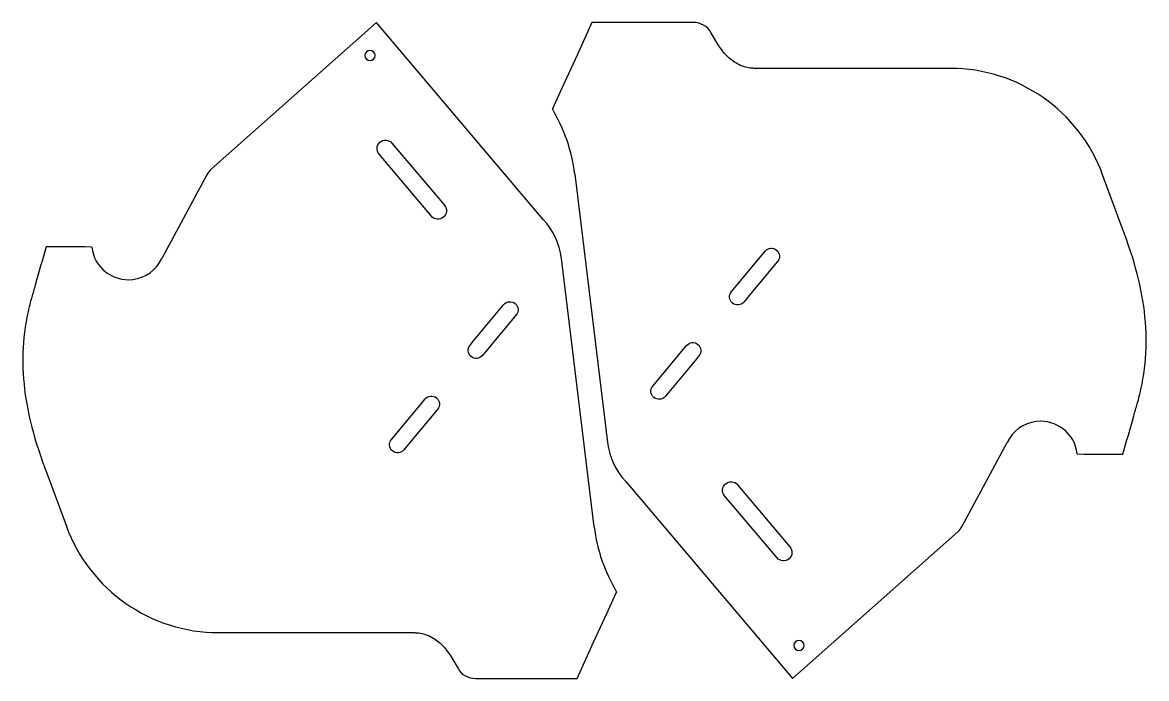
# Model space of a CAD drawing. Header units: millimetres. Extents: x -129 to 426, y -1 to 323.
import ezdxf

# ---------------------------------------------------------------- set-up
doc = ezdxf.new("R2010")
doc.units = ezdxf.units.MM
doc.header["$MEASUREMENT"] = 0

# ---------------------------------------------------------------- blocks, each defined once
blk = doc.blocks.new('block 3')
at = {"color": 7, "lineweight": 25, "true_color": 0xffffff}
blk.add_open_spline([(75.94, 131.81), (75.94, 131.81), (76.1, 131.99), (76.1, 131.99), (77.51, 133.68), (77.28, 136.21), (75.58, 137.62), (73.89, 139.04), (71.37, 138.81), (69.95, 137.11), (69.95, 137.11), (68.01, 134.78), (68.01, 134.78), (68.01, 134.78), (53.48, 117.35), (53.48, 117.35), (53.46, 117.33), (53.44, 117.31), (53.43, 117.29), (53.43, 117.29), (53.3, 117.14), (53.3, 117.14), (51.89, 115.44), (52.12, 112.92), (53.81, 111.51), (55.51, 110.09), (58.03, 110.32), (59.45, 112.02), (59.45, 112.02), (74.13, 129.62), (74.13, 129.62), (74.13, 129.62), (75.94, 131.8), (75.94, 131.8), (75.94, 131.8), (75.94, 131.8), (75.94, 131.81)], degree=3, knots=[0, 0, 0, 0, 1, 1, 1, 2, 2, 2, 3, 3, 3, 4, 4, 4, 5, 5, 5, 6, 6, 6, 7, 7, 7, 8, 8, 8, 9, 9, 9, 10, 10, 10, 11, 11, 11, 12, 12, 12, 12], dxfattribs=at)
blk = doc.blocks.new('block 4')
at = {"color": 7, "lineweight": 25, "true_color": 0xffffff}
blk.add_open_spline([(98.21, 158.51), (98.21, 158.51), (114.86, 178.48), (114.86, 178.48), (116.27, 180.18), (116.05, 182.7), (114.35, 184.12), (112.65, 185.53), (110.13, 185.3), (108.72, 183.61), (108.72, 183.61), (108.6, 183.47), (108.6, 183.47), (108.59, 183.45), (108.57, 183.43), (108.55, 183.41), (108.55, 183.41), (93.84, 165.76), (93.84, 165.76), (93.84, 165.76), (92.07, 163.64), (92.07, 163.64), (90.65, 161.94), (90.88, 159.42), (92.58, 158), (94.27, 156.59), (96.8, 156.82), (98.21, 158.51)], degree=3, knots=[0, 0, 0, 0, 1, 1, 1, 2, 2, 2, 3, 3, 3, 4, 4, 4, 5, 5, 5, 6, 6, 6, 7, 7, 7, 8, 8, 8, 9, 9, 9, 9], dxfattribs=at)
blk = doc.blocks.new('block 5')
at = {"color": 7, "lineweight": 25, "true_color": 0xffffff}
blk.add_open_spline([(40.28, 306.33), (40.28, 307.71), (41.4, 308.83), (42.78, 308.83), (44.16, 308.83), (45.28, 307.71), (45.28, 306.33), (45.28, 304.95), (44.16, 303.83), (42.78, 303.83), (41.4, 303.83), (40.28, 304.95), (40.28, 306.33), (40.28, 306.33), (40.28, 306.33), (40.28, 306.33)], degree=3, knots=[0, 0, 0, 0, 1, 1, 1, 2, 2, 2, 3, 3, 3, 4, 4, 4, 5, 5, 5, 5], dxfattribs=at)
blk = doc.blocks.new('block 6')
at = {"color": 7, "lineweight": 25, "true_color": 0xffffff}
blk.add_open_spline([(153.27, 74.15), (154.66, 62.77), (158.43, 51.81), (164.34, 41.99)], degree=3, dxfattribs=at)
blk = doc.blocks.new('block 7')
at = {"color": 7, "lineweight": 25, "true_color": 0xffffff}
blk.add_lwpolyline([(153.27, 74.15), (137.15, 206.37)], dxfattribs=at)
blk = doc.blocks.new('block 8')
at = {"color": 7, "lineweight": 25, "true_color": 0xffffff}
blk.add_open_spline([(137.15, 206.37), (136.27, 213.55), (133.13, 220.26), (128.17, 225.54)], degree=3, dxfattribs=at)
blk = doc.blocks.new('block 9')
at = {"color": 7, "lineweight": 25, "true_color": 0xffffff}
blk.add_lwpolyline([(128.17, 225.54), (46.69, 321.83)], dxfattribs=at)
blk = doc.blocks.new('block 10')
at = {"color": 7, "lineweight": 25, "true_color": 0xffffff}
blk.add_lwpolyline([(46.69, 321.83), (46.03, 322.58)], dxfattribs=at)
blk = doc.blocks.new('block 11')
at = {"color": 7, "lineweight": 25, "true_color": 0xffffff}
blk.add_lwpolyline([(46.03, 322.58), (-35.46, 250.3)], dxfattribs=at)
blk = doc.blocks.new('block 12')
at = {"color": 7, "lineweight": 25, "true_color": 0xffffff}
blk.add_open_spline([(-35.46, 250.3), (-36.33, 249.52), (-37.07, 248.59), (-37.62, 247.56)], degree=3, dxfattribs=at)
blk = doc.blocks.new('block 13')
at = {"color": 7, "lineweight": 25, "true_color": 0xffffff}
blk.add_lwpolyline([(-37.62, 247.56), (-59.83, 206.34)], dxfattribs=at)
blk = doc.blocks.new('block 14')
at = {"color": 7, "lineweight": 25, "true_color": 0xffffff}
blk.add_open_spline([(-94.38, 211.89), (-93.19, 201.91), (-84.13, 194.79), (-74.15, 195.98), (-67.91, 196.73), (-62.49, 200.65), (-59.83, 206.34)], degree=3, knots=[0, 0, 0, 0, 1, 1, 1, 2, 2, 2, 2], dxfattribs=at)
blk = doc.blocks.new('block 15')
at = {"color": 7, "lineweight": 25, "true_color": 0xffffff}
blk.add_lwpolyline([(-94.38, 211.89), (-97.72, 212.06)], dxfattribs=at)
blk = doc.blocks.new('block 16')
at = {"color": 7, "lineweight": 25, "true_color": 0xffffff}
blk.add_lwpolyline([(-97.72, 212.06), (-116.86, 212.06)], dxfattribs=at)
blk = doc.blocks.new('block 17')
at = {"color": 7, "lineweight": 25, "true_color": 0xffffff}
blk.add_open_spline([(-116.86, 212.06), (-118.65, 205.78), (-120.44, 199.5), (-122.23, 193.22), (-122.8, 191.21), (-123.38, 189.21), (-123.94, 187.21)], degree=3, knots=[0, 0, 0, 0, 1, 1, 1, 2, 2, 2, 2], dxfattribs=at)
blk = doc.blocks.new('block 18')
at = {"color": 7, "lineweight": 25, "true_color": 0xffffff}
blk.add_open_spline([(-123.94, 187.21), (-124.54, 185.12), (-124.84, 183.9), (-125.19, 182.47), (-125.99, 179.15), (-126.65, 175.79), (-127.15, 172.41), (-128.14, 165.68), (-128.5, 158.97), (-128.26, 152.18), (-127.78, 138.37), (-124.84, 124.32), (-119.7, 109.33), (-118.62, 106.2), (-117.97, 104.39), (-116.46, 100.5)], degree=3, knots=[0, 0, 0, 0, 1, 1, 1, 2, 2, 2, 3, 3, 3, 4, 4, 4, 5, 5, 5, 5], dxfattribs=at)
blk = doc.blocks.new('block 19')
at = {"color": 7, "lineweight": 25, "true_color": 0xffffff}
blk.add_lwpolyline([(-116.46, 100.5), (-106.88, 74.41)], dxfattribs=at)
blk = doc.blocks.new('block 20')
at = {"color": 7, "lineweight": 25, "true_color": 0xffffff}
blk.add_open_spline([(-106.88, 74.41), (-95.32, 42.92), (-65.34, 21.98), (-31.8, 21.98)], degree=3, dxfattribs=at)
blk = doc.blocks.new('block 21')
at = {"color": 7, "lineweight": 25, "true_color": 0xffffff}
blk.add_lwpolyline([(-31.8, 21.98), (-6.28, 21.97)], dxfattribs=at)
blk = doc.blocks.new('block 22')
at = {"color": 7, "lineweight": 25, "true_color": 0xffffff}
blk.add_lwpolyline([(-6.28, 21.97), (64.75, 21.97)], dxfattribs=at)
blk = doc.blocks.new('block 23')
at = {"color": 7, "lineweight": 25, "true_color": 0xffffff}
blk.add_open_spline([(64.75, 21.97), (64.88, 21.97), (65, 21.97), (65.13, 21.96), (65.26, 21.96), (65.39, 21.96), (65.52, 21.95)], degree=3, knots=[0, 0, 0, 0, 1, 1, 1, 2, 2, 2, 2], dxfattribs=at)
blk = doc.blocks.new('block 24')
at = {"color": 7, "lineweight": 25, "true_color": 0xffffff}
blk.add_lwpolyline([(65.52, 21.95), (65.52, 21.95)], dxfattribs=at)
blk = doc.blocks.new('block 25')
at = {"color": 7, "lineweight": 25, "true_color": 0xffffff}
blk.add_open_spline([(65.52, 21.95), (66.46, 21.91), (67.39, 21.78), (68.3, 21.58), (69.45, 21.33), (70.56, 20.96), (71.62, 20.5), (72.68, 20.03), (73.67, 19.48), (74.59, 18.87), (78.3, 16.43), (81, 13.05), (83.04, 9.6)], degree=3, knots=[0, 0, 0, 0, 1, 1, 1, 2, 2, 2, 3, 3, 3, 4, 4, 4, 4], dxfattribs=at)
blk = doc.blocks.new('block 26')
at = {"color": 7, "lineweight": 25, "true_color": 0xffffff}
blk.add_lwpolyline([(83.04, 9.6), (86.18, 4.29)], dxfattribs=at)
blk = doc.blocks.new('block 27')
at = {"color": 7, "lineweight": 25, "true_color": 0xffffff}
blk.add_open_spline([(86.18, 4.29), (87.98, 1.25), (91.25, -0.62), (94.79, -0.62)], degree=3, dxfattribs=at)
blk = doc.blocks.new('block 28')
at = {"color": 7, "lineweight": 25, "true_color": 0xffffff}
blk.add_lwpolyline([(94.79, -0.62), (112.49, -0.62)], dxfattribs=at)
blk = doc.blocks.new('block 29')
at = {"color": 7, "lineweight": 25, "true_color": 0xffffff}
blk.add_lwpolyline([(112.49, -0.62), (112.49, -0.62)], dxfattribs=at)
blk = doc.blocks.new('block 30')
at = {"color": 7, "lineweight": 25, "true_color": 0xffffff}
blk.add_lwpolyline([(112.49, -0.62), (144.87, -0.62)], dxfattribs=at)
blk = doc.blocks.new('block 31')
at = {"color": 7, "lineweight": 25, "true_color": 0xffffff}
blk.add_lwpolyline([(144.87, -0.62), (152.17, 15.41)], dxfattribs=at)
blk = doc.blocks.new('block 32')
at = {"color": 7, "lineweight": 25, "true_color": 0xffffff}
blk.add_lwpolyline([(152.17, 15.41), (159.49, 31.4)], dxfattribs=at)
blk = doc.blocks.new('block 33')
at = {"color": 7, "lineweight": 25, "true_color": 0xffffff}
blk.add_lwpolyline([(159.49, 31.4), (159.5, 31.36)], dxfattribs=at)
blk = doc.blocks.new('block 34')
at = {"color": 7, "lineweight": 25, "true_color": 0xffffff}
blk.add_lwpolyline([(159.5, 31.36), (164.34, 41.99)], dxfattribs=at)
blk = doc.blocks.new('block 35')
at = {"color": 7, "lineweight": 25, "true_color": 0xffffff}
blk.add_open_spline([(79.48, 232.51), (79.48, 232.51), (53.61, 263.14), (53.61, 263.14), (52.09, 264.9), (49.44, 265.09), (47.69, 263.57), (45.94, 262.07), (45.74, 259.44), (47.22, 257.69), (47.22, 257.69), (73.03, 227.13), (73.03, 227.13), (74.53, 225.35), (77.18, 225.13), (78.95, 226.63), (80.71, 228.11), (80.95, 230.74), (79.48, 232.51)], degree=3, knots=[0, 0, 0, 0, 1, 1, 1, 2, 2, 2, 3, 3, 3, 4, 4, 4, 5, 5, 5, 6, 6, 6, 6], dxfattribs=at)
blk = doc.blocks.new('block 2')
for name in ['block 11', 'block 10', 'block 9', 'block 5', 'block 35', 'block 12', 'block 13', 'block 8', 'block 17', 'block 16', 'block 15', 'block 14', 'block 7', 'block 18', 'block 4', 'block 3', 'block 19', 'block 20', 'block 6', 'block 34', 'block 32', 'block 33', 'block 21', 'block 22', 'block 23', 'block 24', 'block 25', 'block 31', 'block 26', 'block 27', 'block 28', 'block 29', 'block 30']:
    blk.add_blockref(name, (0, 0))
blk = doc.blocks.new('block 37')
at = {"color": 7, "lineweight": 25, "true_color": 0xffffff}
blk.add_open_spline([(221.06, 190.15), (221.06, 190.15), (220.9, 189.97), (220.9, 189.97), (219.49, 188.27), (219.72, 185.75), (221.42, 184.34), (223.11, 182.92), (225.63, 183.15), (227.05, 184.85), (227.05, 184.85), (228.99, 187.18), (228.99, 187.18), (228.99, 187.18), (243.52, 204.6), (243.52, 204.6), (243.54, 204.63), (243.56, 204.65), (243.57, 204.67), (243.57, 204.67), (243.7, 204.82), (243.7, 204.82), (245.11, 206.52), (244.88, 209.04), (243.19, 210.45), (241.49, 211.87), (238.97, 211.64), (237.55, 209.94), (237.55, 209.94), (222.87, 192.34), (222.87, 192.34), (222.87, 192.34), (221.06, 190.16), (221.06, 190.16), (221.06, 190.16), (221.06, 190.16), (221.06, 190.15)], degree=3, knots=[0, 0, 0, 0, 1, 1, 1, 2, 2, 2, 3, 3, 3, 4, 4, 4, 5, 5, 5, 6, 6, 6, 7, 7, 7, 8, 8, 8, 9, 9, 9, 10, 10, 10, 11, 11, 11, 12, 12, 12, 12], dxfattribs=at)
blk = doc.blocks.new('block 38')
at = {"color": 7, "lineweight": 25, "true_color": 0xffffff}
blk.add_open_spline([(198.79, 163.44), (198.79, 163.44), (182.14, 143.47), (182.14, 143.47), (180.73, 141.78), (180.95, 139.25), (182.65, 137.84), (184.35, 136.43), (186.87, 136.65), (188.28, 138.35), (188.28, 138.35), (188.4, 138.49), (188.4, 138.49), (188.41, 138.51), (188.43, 138.53), (188.45, 138.55), (188.45, 138.55), (203.17, 156.2), (203.17, 156.2), (203.17, 156.2), (204.93, 158.32), (204.93, 158.32), (206.35, 160.02), (206.12, 162.54), (204.42, 163.95), (202.73, 165.37), (200.2, 165.14), (198.79, 163.44)], degree=3, knots=[0, 0, 0, 0, 1, 1, 1, 2, 2, 2, 3, 3, 3, 4, 4, 4, 5, 5, 5, 6, 6, 6, 7, 7, 7, 8, 8, 8, 9, 9, 9, 9], dxfattribs=at)
blk = doc.blocks.new('block 39')
at = {"color": 7, "lineweight": 25, "true_color": 0xffffff}
blk.add_open_spline([(256.72, 15.63), (256.72, 14.25), (255.6, 13.13), (254.22, 13.13), (252.84, 13.13), (251.72, 14.25), (251.72, 15.63), (251.72, 17.01), (252.84, 18.13), (254.22, 18.13), (255.6, 18.13), (256.72, 17.01), (256.72, 15.63), (256.72, 15.63), (256.72, 15.63), (256.72, 15.63)], degree=3, knots=[0, 0, 0, 0, 1, 1, 1, 2, 2, 2, 3, 3, 3, 4, 4, 4, 5, 5, 5, 5], dxfattribs=at)
blk = doc.blocks.new('block 40')
at = {"color": 7, "lineweight": 25, "true_color": 0xffffff}
blk.add_open_spline([(143.73, 247.81), (142.34, 259.19), (138.57, 270.15), (132.66, 279.97)], degree=3, dxfattribs=at)
blk = doc.blocks.new('block 41')
at = {"color": 7, "lineweight": 25, "true_color": 0xffffff}
blk.add_lwpolyline([(143.73, 247.81), (159.85, 115.59)], dxfattribs=at)
blk = doc.blocks.new('block 42')
at = {"color": 7, "lineweight": 25, "true_color": 0xffffff}
blk.add_open_spline([(159.85, 115.59), (160.73, 108.41), (163.87, 101.69), (168.83, 96.42)], degree=3, dxfattribs=at)
blk = doc.blocks.new('block 43')
at = {"color": 7, "lineweight": 25, "true_color": 0xffffff}
blk.add_lwpolyline([(168.83, 96.42), (250.31, 0.13)], dxfattribs=at)
blk = doc.blocks.new('block 44')
at = {"color": 7, "lineweight": 25, "true_color": 0xffffff}
blk.add_lwpolyline([(250.31, 0.13), (250.97, -0.62)], dxfattribs=at)
blk = doc.blocks.new('block 45')
at = {"color": 7, "lineweight": 25, "true_color": 0xffffff}
blk.add_lwpolyline([(250.97, -0.62), (332.46, 71.66)], dxfattribs=at)
blk = doc.blocks.new('block 46')
at = {"color": 7, "lineweight": 25, "true_color": 0xffffff}
blk.add_open_spline([(332.46, 71.66), (333.33, 72.44), (334.07, 73.37), (334.62, 74.4)], degree=3, dxfattribs=at)
blk = doc.blocks.new('block 47')
at = {"color": 7, "lineweight": 25, "true_color": 0xffffff}
blk.add_lwpolyline([(334.62, 74.4), (356.83, 115.62)], dxfattribs=at)
blk = doc.blocks.new('block 48')
at = {"color": 7, "lineweight": 25, "true_color": 0xffffff}
blk.add_open_spline([(391.38, 110.07), (390.19, 120.05), (381.13, 127.17), (371.15, 125.97), (364.91, 125.23), (359.49, 121.31), (356.83, 115.62)], degree=3, knots=[0, 0, 0, 0, 1, 1, 1, 2, 2, 2, 2], dxfattribs=at)
blk = doc.blocks.new('block 49')
at = {"color": 7, "lineweight": 25, "true_color": 0xffffff}
blk.add_lwpolyline([(391.38, 110.07), (394.72, 109.9)], dxfattribs=at)
blk = doc.blocks.new('block 50')
at = {"color": 7, "lineweight": 25, "true_color": 0xffffff}
blk.add_lwpolyline([(394.72, 109.9), (413.86, 109.9)], dxfattribs=at)
blk = doc.blocks.new('block 51')
at = {"color": 7, "lineweight": 25, "true_color": 0xffffff}
blk.add_open_spline([(413.86, 109.9), (415.65, 116.18), (417.44, 122.46), (419.23, 128.74), (419.8, 130.74), (420.38, 132.74), (420.94, 134.75)], degree=3, knots=[0, 0, 0, 0, 1, 1, 1, 2, 2, 2, 2], dxfattribs=at)
blk = doc.blocks.new('block 52')
at = {"color": 7, "lineweight": 25, "true_color": 0xffffff}
blk.add_open_spline([(420.94, 134.75), (421.54, 136.84), (421.84, 138.06), (422.19, 139.48), (422.99, 142.81), (423.65, 146.17), (424.15, 149.55), (425.14, 156.27), (425.5, 162.99), (425.26, 169.78), (424.78, 183.59), (421.84, 197.64), (416.7, 212.63), (415.62, 215.76), (414.97, 217.56), (413.46, 221.46)], degree=3, knots=[0, 0, 0, 0, 1, 1, 1, 2, 2, 2, 3, 3, 3, 4, 4, 4, 5, 5, 5, 5], dxfattribs=at)
blk = doc.blocks.new('block 53')
at = {"color": 7, "lineweight": 25, "true_color": 0xffffff}
blk.add_lwpolyline([(413.46, 221.46), (403.88, 247.55)], dxfattribs=at)
blk = doc.blocks.new('block 54')
at = {"color": 7, "lineweight": 25, "true_color": 0xffffff}
blk.add_open_spline([(403.88, 247.55), (392.32, 279.04), (362.35, 299.97), (328.8, 299.98)], degree=3, dxfattribs=at)
blk = doc.blocks.new('block 55')
at = {"color": 7, "lineweight": 25, "true_color": 0xffffff}
blk.add_lwpolyline([(328.8, 299.98), (303.28, 299.99)], dxfattribs=at)
blk = doc.blocks.new('block 56')
at = {"color": 7, "lineweight": 25, "true_color": 0xffffff}
blk.add_lwpolyline([(303.28, 299.99), (232.25, 299.99)], dxfattribs=at)
blk = doc.blocks.new('block 57')
at = {"color": 7, "lineweight": 25, "true_color": 0xffffff}
blk.add_open_spline([(232.25, 299.99), (232.12, 299.99), (232, 299.99), (231.87, 299.99), (231.74, 300), (231.61, 300), (231.48, 300.01)], degree=3, knots=[0, 0, 0, 0, 1, 1, 1, 2, 2, 2, 2], dxfattribs=at)
blk = doc.blocks.new('block 58')
at = {"color": 7, "lineweight": 25, "true_color": 0xffffff}
blk.add_lwpolyline([(231.48, 300.01), (231.48, 300.01)], dxfattribs=at)
blk = doc.blocks.new('block 59')
at = {"color": 7, "lineweight": 25, "true_color": 0xffffff}
blk.add_open_spline([(231.48, 300.01), (230.54, 300.05), (229.61, 300.18), (228.7, 300.38), (227.55, 300.63), (226.44, 301), (225.38, 301.46), (224.32, 301.93), (223.33, 302.48), (222.41, 303.09), (218.7, 305.53), (216, 308.91), (213.96, 312.36)], degree=3, knots=[0, 0, 0, 0, 1, 1, 1, 2, 2, 2, 3, 3, 3, 4, 4, 4, 4], dxfattribs=at)
blk = doc.blocks.new('block 60')
at = {"color": 7, "lineweight": 25, "true_color": 0xffffff}
blk.add_lwpolyline([(213.96, 312.36), (210.82, 317.67)], dxfattribs=at)
blk = doc.blocks.new('block 61')
at = {"color": 7, "lineweight": 25, "true_color": 0xffffff}
blk.add_open_spline([(210.82, 317.67), (209.02, 320.71), (205.75, 322.58), (202.21, 322.58)], degree=3, dxfattribs=at)
blk = doc.blocks.new('block 62')
at = {"color": 7, "lineweight": 25, "true_color": 0xffffff}
blk.add_lwpolyline([(202.21, 322.58), (184.51, 322.58)], dxfattribs=at)
blk = doc.blocks.new('block 63')
at = {"color": 7, "lineweight": 25, "true_color": 0xffffff}
blk.add_lwpolyline([(184.51, 322.58), (184.51, 322.58)], dxfattribs=at)
blk = doc.blocks.new('block 64')
at = {"color": 7, "lineweight": 25, "true_color": 0xffffff}
blk.add_lwpolyline([(184.51, 322.58), (152.13, 322.58)], dxfattribs=at)
blk = doc.blocks.new('block 65')
at = {"color": 7, "lineweight": 25, "true_color": 0xffffff}
blk.add_lwpolyline([(152.13, 322.58), (144.83, 306.55)], dxfattribs=at)
blk = doc.blocks.new('block 66')
at = {"color": 7, "lineweight": 25, "true_color": 0xffffff}
blk.add_lwpolyline([(144.83, 306.55), (137.51, 290.56)], dxfattribs=at)
blk = doc.blocks.new('block 67')
at = {"color": 7, "lineweight": 25, "true_color": 0xffffff}
blk.add_lwpolyline([(137.51, 290.56), (137.5, 290.6)], dxfattribs=at)
blk = doc.blocks.new('block 68')
at = {"color": 7, "lineweight": 25, "true_color": 0xffffff}
blk.add_lwpolyline([(137.5, 290.6), (132.66, 279.97)], dxfattribs=at)
blk = doc.blocks.new('block 69')
at = {"color": 7, "lineweight": 25, "true_color": 0xffffff}
blk.add_open_spline([(217.52, 89.45), (217.52, 89.45), (243.39, 58.82), (243.39, 58.82), (244.91, 57.06), (247.56, 56.87), (249.31, 58.38), (251.06, 59.89), (251.26, 62.51), (249.78, 64.27), (249.78, 64.27), (223.97, 94.83), (223.97, 94.83), (222.47, 96.6), (219.82, 96.83), (218.05, 95.33), (216.29, 93.85), (216.06, 91.22), (217.52, 89.45)], degree=3, knots=[0, 0, 0, 0, 1, 1, 1, 2, 2, 2, 3, 3, 3, 4, 4, 4, 5, 5, 5, 6, 6, 6, 6], dxfattribs=at)
blk = doc.blocks.new('block 36')
for name in ['block 65', 'block 64', 'block 62', 'block 63', 'block 61', 'block 60', 'block 59', 'block 66', 'block 57', 'block 58', 'block 56', 'block 55', 'block 54', 'block 68', 'block 67', 'block 40', 'block 41', 'block 53', 'block 52', 'block 37', 'block 38', 'block 51', 'block 48', 'block 42', 'block 47', 'block 49', 'block 50', 'block 43', 'block 69', 'block 46', 'block 45', 'block 39', 'block 44']:
    blk.add_blockref(name, (0, 0))

msp = doc.modelspace()

# ---------------------------------------------------------------- block references
for name in ['block 2', 'block 36']:
    msp.add_blockref(name, (0, 0))

doc.saveas('drawing.dxf')
